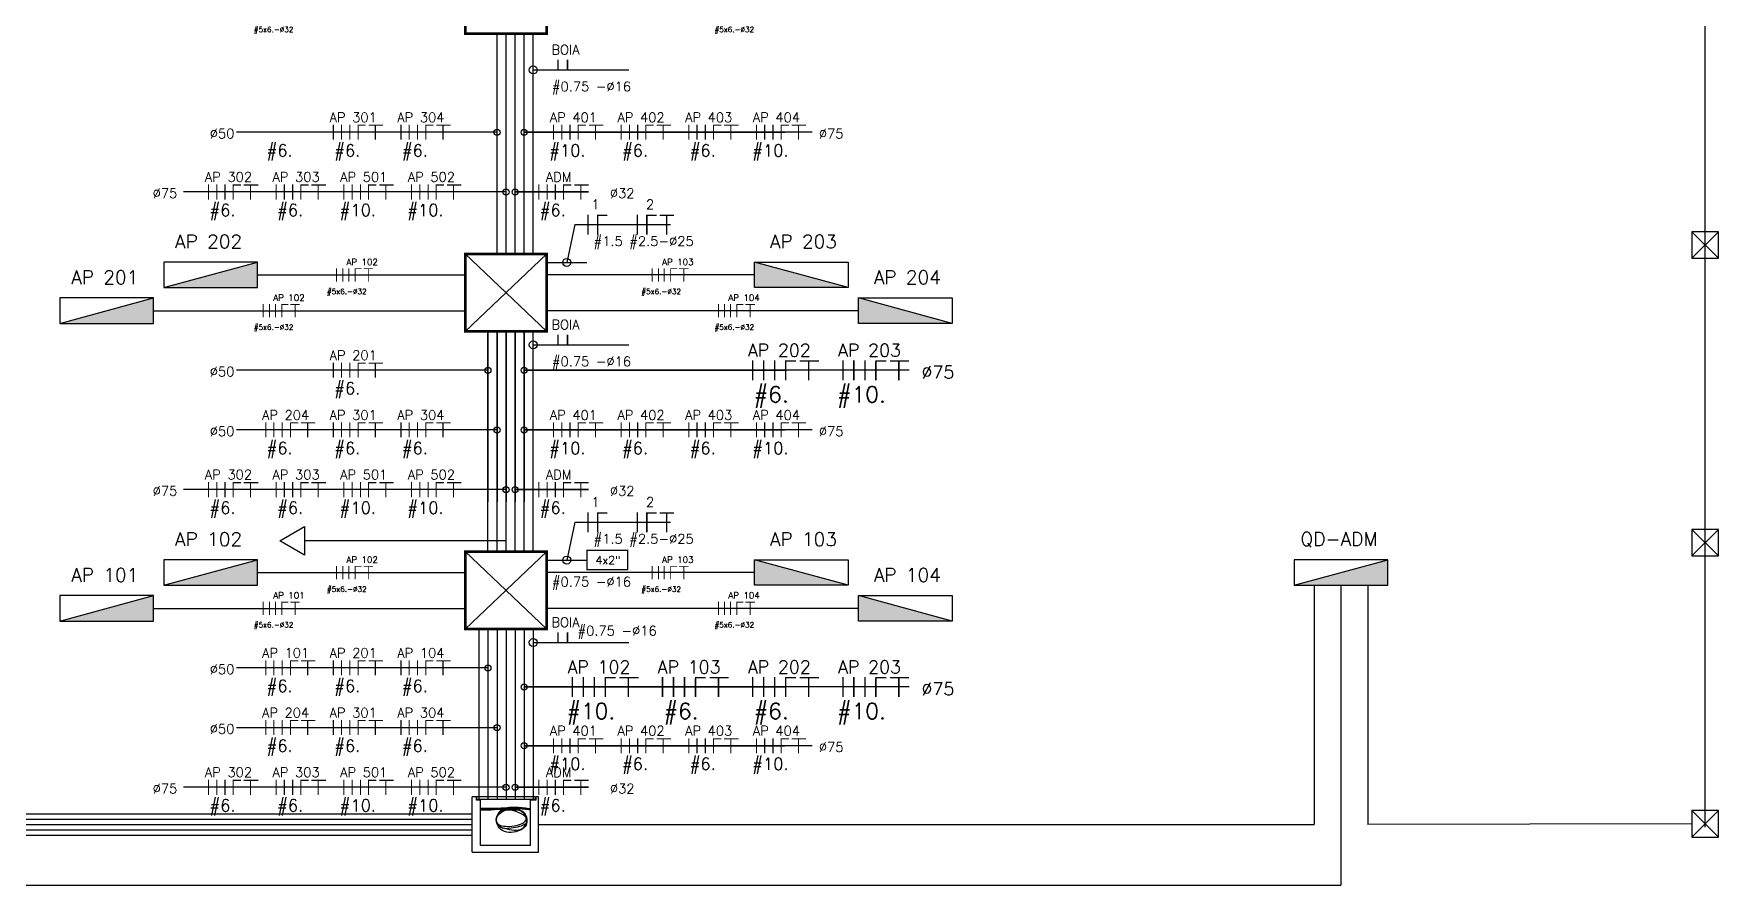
# Model space of a CAD drawing. Header units: millimetres. Extents: x 42 to 552, y 43 to 535.
# Drawn here: x 535.73 to 551.57, y 494.68 to 502.69 of the extents above; entities that cross this region are included whole.
import ezdxf
from ezdxf.enums import TextEntityAlignment as Align

# ---------------------------------------------------------------- set-up
doc = ezdxf.new("R2010")
doc.units = ezdxf.units.MM
doc.header["$LTSCALE"] = 0.75
doc.header["$MEASUREMENT"] = 0
doc.layers.add('CIRC IEC', color=7, linetype='Continuous', plot=False)
for name, color, linetype in [('CIRCUITOS', 7, 'Continuous'), ('DETALHES-DIVERSOS', 7, 'Continuous'), ('PENA_01', 1, 'Continuous'), ('Textos', 144, 'Continuous')]:
    doc.layers.add(name, color=color, linetype=linetype)
doc.layers.add('TOMADAS', color=1, linetype='Continuous', lineweight=25)
doc.styles.add('ROMANS', font='romans.shx')
doc.styles.add('ROMMANS', font='ROMANS.shx', dxfattribs={"height": 100})

# ---------------------------------------------------------------- blocks, each defined once
blk = doc.blocks.new('A$C25676E2D')
at = {"color": 7, "linetype": 'Continuous'}
for points in [[(0, 0), (0, 6.5)], [(0, 6.5), (0.33, 6.5)], [(0.33, 6.5), (0.33, 6.11)], [(0.33, 6.11), (0.94, 6.11)], [(0.39, 6.5), (7.22, 6.5)], [(0.39, 6.5), (0.39, 6.17)], [(0.39, 6.17), (7.22, 6.17)], [(0.94, 0.78), (0.94, 6.11)], [(6.78, 6.11), (7.28, 6.11), (7.28, 6.5)], [(6.78, 0.78), (6.78, 6.11)], [(7.22, 6.17), (7.22, 6.5)], [(7.28, 6.5), (7.78, 6.5)], [(7.78, 0), (7.78, 6.5)], [(0.94, 0.78), (6.78, 0.78)], [(7.78, 0), (0, 0)]]:
    blk.add_lwpolyline(points, dxfattribs=at)
blk = doc.blocks.new('A$C72fb05ed')
h = blk.add_hatch(color=1)
h.dxf.hatch_style = 1
h.paths.add_polyline_path([(0, 0.259), (0.88, 0.259), (0.88, 0.499)])
at = {"layer": 'TOMADAS', "linetype": 'Continuous'}
for p, q in [((0.88, 0.499), (0, 0.499)), ((0, 0.499), (0, 0.259)), ((0, 0.259), (0.88, 0.499)), ((0.88, 0.259), (0.88, 0.499)), ((0, 0.259), (0.88, 0.259))]:
    blk.add_line(p, q, dxfattribs=at)
at = {"layer": 'TOMADAS', "linetype": 'Continuous', "style": 'ROMANS', "flags": 8}
blk.add_attdef('002', text='', height=0.128, dxfattribs=at).set_placement((0.42, 0.635), align=Align.MIDDLE_CENTER)
blk.add_attdef('020', text='', height=0.128, dxfattribs=at).set_placement((0.431, 0.105), align=Align.MIDDLE_RIGHT)
blk = doc.blocks.new('FFFNT')
at = {"const_width": 0.24}
for points in [[(0.12, 1.68), (0.12, -1.68)], [(1.68, 1.68), (1.68, -1.68)], [(3.16, 1.68), (3.16, -1.68)], [(4.76, 1.68), (4.76, -1.68)], [(4.84, 1.56), (6.4, 1.56)], [(6.88, 1.56), (9.28, 1.56)], [(8.08, 1.68), (8.08, -1.68)]]:
    blk.add_lwpolyline(points, dxfattribs=at)
at = {"style": 'ROMANS', "flags": 8}
blk.add_attdef('001', text='', height=1.6, dxfattribs=at).set_placement((2.25, 3.39), align=Align.MIDDLE_CENTER)
blk = doc.blocks.new('A$C60FB1DCF')
at = {"const_width": 0.0135}
for points in [[(0.007, 0.189), (0.007, 0)], [(0.11, 0.189), (0.11, 0)], [(0.214, 0.189), (0.214, 0)], [(0.311, 0.182), (0.414, 0.182)], [(0.317, 0.176), (0.317, 0)], [(0.45, 0.182), (0.63, 0.182)], [(0.533, 0.176), (0.533, 0)]]:
    blk.add_lwpolyline(points, dxfattribs=at)
at = {"style": 'ROMANS', "flags": 8}
blk.add_attdef('001', text='', height=0.09, dxfattribs=at).set_placement((0.257, 0.283), align=Align.MIDDLE_CENTER)
blk = doc.blocks.new('A$C299C4914')
at = {"const_width": 0.018}
for points in [[(0.043, 0.252), (0.043, 0)], [(0.163, 0.252), (0.163, 0)], [(0.169, 0.243), (0.286, 0.243)]]:
    blk.add_lwpolyline(points, dxfattribs=at)
at = {"style": 'ROMANS', "flags": 8}
blk.add_attdef('001', text='', height=0.12, dxfattribs=at).set_placement((0.137, 0.38), align=Align.MIDDLE_CENTER)
blk = doc.blocks.new('A$C6F0B5A82')
at = {"const_width": 0.018}
for points in [[(0.009, 0.252), (0.009, 0)], [(0.129, 0.252), (0.129, 0)], [(0.135, 0.243), (0.252, 0.243)], [(0.288, 0.243), (0.468, 0.243)], [(0.378, 0.252), (0.378, 0)]]:
    blk.add_lwpolyline(points, dxfattribs=at)
at = {"style": 'ROMANS', "flags": 8}
blk.add_attdef('001', text='', height=0.12, dxfattribs=at).set_placement((0.17, 0.38), align=Align.MIDDLE_CENTER)
blk = doc.blocks.new('A$C178dea29')
at = {"const_width": 0.0135}
for points in [[(0.032, 0.095), (0.032, 0)], [(0.122, 0.095), (0.122, 0)]]:
    blk.add_lwpolyline(points, dxfattribs=at)
at = {"style": 'ROMANS', "flags": 8}
blk.add_attdef('001', text='', height=0.09, dxfattribs=at).set_placement((0.103, 0.19), align=Align.MIDDLE_CENTER)

msp = doc.modelspace()

# ---------------------------------------------------------------- linework, layer by layer
for p, q in [((551.444, 495.226), (551.444, 511.776)), ((540.086, 500.617), (540.086, 502.689)), ((540.171, 500.617), (540.171, 502.689)), ((540.256, 500.617), (540.256, 502.689)), ((540.341, 500.617), (540.341, 502.689)), ((540.426, 500.617), (540.426, 502.689)), ((539.785, 500.617), (540.554, 499.889)), ((539.788, 500.617), (539.788, 499.889)), ((540.554, 500.617), (539.788, 499.889)), ((539.788, 500.617), (539.788, 499.889)), ((540.554, 500.537), (540.931, 500.537)), ((537.834, 500.42), (539.788, 500.42)), ((542.508, 500.42), (540.554, 500.42)), ((536.857, 500.083), (539.788, 500.083)), ((543.484, 500.083), (540.554, 500.083)), ((540.001, 497.817), (540.001, 499.889)), ((540.001, 499.889), (540.001, 498.285)), ((540.086, 497.817), (540.086, 499.889)), ((540.086, 499.889), (540.086, 498.285)), ((540.171, 497.817), (540.171, 499.889)), ((540.171, 499.889), (540.171, 498.285)), ((540.256, 497.817), (540.256, 499.889)), ((540.256, 499.889), (540.256, 498.285)), ((540.341, 497.817), (540.341, 499.889)), ((540.341, 499.889), (540.341, 498.285)), ((540.426, 497.817), (540.426, 499.889)), ((540.171, 497.919), (538.277, 497.919)), ((539.785, 497.817), (540.554, 497.089)), ((539.788, 497.817), (539.788, 497.089)), ((540.554, 497.817), (539.788, 497.089)), ((540.554, 497.817), (540.554, 497.089)), ((540.554, 497.737), (540.931, 497.737)), ((537.834, 497.62), (539.788, 497.62)), ((542.508, 497.62), (540.554, 497.62)), ((547.769, 497.5), (547.769, 495.25)), ((548.021, 497.5), (548.021, 494.678)), ((548.273, 497.5), (548.273, 495.25)), ((536.857, 497.283), (539.788, 497.283)), ((543.484, 497.283), (540.554, 497.283)), ((539.916, 497.089), (539.916, 495.48)), ((540.001, 497.089), (540.001, 495.485)), ((540.086, 497.089), (540.086, 495.485)), ((540.171, 497.089), (540.171, 495.485)), ((540.256, 497.089), (540.256, 495.485)), ((540.341, 497.089), (540.341, 495.485)), ((540.426, 497.089), (540.426, 495.485)), ((534.058, 495.35), (539.852, 495.35)), ((534.058, 495.3), (539.852, 495.3)), ((534.058, 495.25), (539.852, 495.25)), ((534.058, 495.2), (539.852, 495.2)), ((534.058, 495.15), (539.852, 495.15)), ((540.477, 495.25), (547.769, 495.25)), ((551.319, 495.256), (548.273, 495.25)), ((533.745, 494.678), (548.021, 494.678))]:
    msp.add_line(p, q)
msp.add_lwpolyline([(538.044, 497.919), (538.277, 498.054), (538.277, 497.784)], close=True)
for points, knots in [([(540.401, 495.396), (540.359, 495.402), (540.263, 495.415), (540.106, 495.41), (540.055, 495.25), (540.191, 495.222), (540.339, 495.25), (540.381, 495.322), (540.261, 495.433), (540.141, 495.392), (539.935, 495.402)], [0.060951, 0.060951, 0.060951, 0.060951, 3.18264, 7.20266, 9.71785, 12.736991, 16.557052, 18.963776, 20.533761, 27.348764, 27.348764, 27.348764, 27.348764]), ([(540.401, 495.396), (540.359, 495.402), (540.263, 495.415), (540.106, 495.41), (540.055, 495.25), (540.191, 495.222), (540.339, 495.25), (540.381, 495.322), (540.261, 495.433), (540.141, 495.392), (539.935, 495.402)], [0.060951, 0.060951, 0.060951, 0.060951, 3.18264, 7.20266, 9.71785, 12.736991, 16.557052, 18.963776, 20.533761, 27.348764, 27.348764, 27.348764, 27.348764]), ([(539.935, 495.385), (540.084, 495.391), (540.18, 495.404), (540.338, 495.4), (540.39, 495.24), (540.253, 495.162), (540.105, 495.181), (540.064, 495.311), (540.183, 495.422), (540.301, 495.413), (540.401, 495.392)], [0, 0, 0, 0, 3.18264, 7.20266, 9.71785, 12.736991, 16.557052, 18.963776, 20.533761, 27.265074, 27.265074, 27.265074, 27.265074]), ([(539.935, 495.385), (540.084, 495.391), (540.18, 495.404), (540.338, 495.4), (540.39, 495.24), (540.253, 495.162), (540.105, 495.181), (540.064, 495.311), (540.183, 495.422), (540.301, 495.413), (540.401, 495.392)], [0, 0, 0, 0, 3.18264, 7.20266, 9.71785, 12.736991, 16.557052, 18.963776, 20.533761, 27.265074, 27.265074, 27.265074, 27.265074]), ([(540.401, 495.386), (540.359, 495.391), (540.263, 495.404), (540.106, 495.4), (540.055, 495.24), (540.191, 495.204), (540.339, 495.181), (540.381, 495.311), (540.261, 495.383), (540.141, 495.413), (539.935, 495.391)], [0.060951, 0.060951, 0.060951, 0.060951, 3.18264, 7.20266, 9.71785, 12.736991, 16.557052, 18.963776, 20.533761, 27.348764, 27.348764, 27.348764, 27.348764]), ([(540.401, 495.386), (540.359, 495.391), (540.263, 495.404), (540.106, 495.4), (540.055, 495.24), (540.191, 495.204), (540.339, 495.181), (540.381, 495.311), (540.261, 495.383), (540.141, 495.413), (539.935, 495.391)], [0.060951, 0.060951, 0.060951, 0.060951, 3.18264, 7.20266, 9.71785, 12.736991, 16.557052, 18.963776, 20.533761, 27.348764, 27.348764, 27.348764, 27.348764]), ([(539.935, 495.396), (540.084, 495.402), (540.18, 495.374), (540.338, 495.41), (540.39, 495.25), (540.253, 495.22), (540.105, 495.192), (540.064, 495.322), (540.183, 495.414), (540.301, 495.396), (540.401, 495.402)], [0, 0, 0, 0, 3.18264, 7.20266, 9.71785, 12.736991, 16.557052, 18.963776, 20.533761, 27.265074, 27.265074, 27.265074, 27.265074]), ([(539.935, 495.396), (540.084, 495.402), (540.18, 495.374), (540.338, 495.41), (540.39, 495.25), (540.253, 495.22), (540.105, 495.192), (540.064, 495.322), (540.183, 495.414), (540.301, 495.396), (540.401, 495.402)], [0, 0, 0, 0, 3.18264, 7.20266, 9.71785, 12.736991, 16.557052, 18.963776, 20.533761, 27.265074, 27.265074, 27.265074, 27.265074])]:
    msp.add_open_spline(points, degree=3, knots=knots)
for p in [(539.828, 500.617), (539.828, 497.817), (539.916, 497.817), (540.001, 497.817), (540.086, 497.817), (540.171, 497.817), (540.256, 497.817), (540.341, 497.817), (540.426, 497.817), (540.511, 497.817), (540.514, 497.817)]:
    msp.add_point(p)
at = {"layer": 'CIRCUITOS', "linetype": 'Continuous'}
for p, q in [((540.426, 502.348), (541.326, 502.348)), ((540.086, 501.761), (537.635, 501.761)), ((543.049, 501.761), (540.341, 501.761)), ((540.341, 501.761), (542.792, 501.761)), ((540.171, 501.2), (537.139, 501.2)), ((540.946, 501.2), (540.256, 501.2)), ((540.256, 501.2), (540.946, 501.2)), ((540.818, 500.893), (540.742, 500.537)), ((540.818, 500.893), (541.718, 500.893)), ((540.426, 499.762), (541.326, 499.762)), ((540.001, 499.523), (537.635, 499.523)), ((542.441, 499.523), (540.341, 499.523)), ((540.341, 499.523), (542.792, 499.523)), ((543.961, 499.523), (540.341, 499.523)), ((540.086, 498.961), (537.635, 498.961)), ((543.049, 498.961), (540.341, 498.961)), ((540.341, 498.961), (542.792, 498.961)), ((540.171, 498.4), (537.139, 498.4)), ((540.946, 498.4), (540.256, 498.4)), ((540.256, 498.4), (540.946, 498.4)), ((540.818, 498.093), (540.742, 497.737)), ((540.818, 498.093), (541.718, 498.093)), ((540.426, 496.962), (541.326, 496.962)), ((540.001, 496.723), (537.635, 496.723)), ((542.441, 496.544), (540.341, 496.544)), ((540.341, 496.544), (542.792, 496.544)), ((543.961, 496.544), (540.341, 496.544)), ((540.086, 496.161), (537.635, 496.161)), ((543.049, 495.991), (540.341, 495.991)), ((540.341, 495.991), (542.792, 495.991)), ((540.171, 495.6), (537.139, 495.6)), ((540.946, 495.6), (540.256, 495.6)), ((540.256, 495.6), (540.946, 495.6))]:
    msp.add_line(p, q, dxfattribs=at)
at = {"layer": 'CIRCUITOS'}
for centre, radius in [((540.426, 502.348), 0.0375), ((540.086, 501.761), 0.0281), ((540.341, 501.761), 0.0281), ((540.171, 501.2), 0.0281), ((540.256, 501.2), 0.0281), ((540.742, 500.537), 0.0375), ((540.426, 499.762), 0.0375), ((540.001, 499.523), 0.0281), ((540.341, 499.523), 0.0281), ((540.086, 498.961), 0.0281), ((540.341, 498.961), 0.0281), ((540.171, 498.4), 0.0281), ((540.256, 498.4), 0.0281), ((540.742, 497.737), 0.0375), ((540.426, 496.962), 0.0375), ((540.001, 496.723), 0.0281), ((540.341, 496.544), 0.0281), ((540.086, 496.161), 0.0281), ((540.341, 495.991), 0.0281), ((540.171, 495.6), 0.0281), ((540.256, 495.6), 0.0281)]:
    msp.add_circle(centre, radius, dxfattribs=at)
at = {"layer": 'DETALHES-DIVERSOS', "flags": 128}
for points, const_width in [([(539.788, 503.417), (539.788, 502.689), (540.554, 502.689), (540.554, 503.417)], 0.025), ([(539.788, 500.617), (539.788, 499.889), (540.554, 499.889), (540.554, 500.617)], 0.025), ([(539.788, 497.817), (539.788, 497.089), (540.554, 497.089), (540.554, 497.817)], 0.025), ([(541.313, 497.828), (541.313, 497.646), (540.931, 497.646), (540.931, 497.828)], 0.0125)]:
    msp.add_lwpolyline(points, close=True, dxfattribs=dict(at, const_width=const_width))
at = {"layer": 'PENA_01', "linetype": 'Continuous'}
for p, q in [((551.569, 500.576), (551.319, 500.826)), ((551.569, 500.826), (551.319, 500.576)), ((551.569, 497.776), (551.319, 498.026)), ((551.569, 498.026), (551.319, 497.776)), ((551.569, 495.131), (551.319, 495.381)), ((551.569, 495.381), (551.319, 495.131))]:
    msp.add_line(p, q, dxfattribs=at)
for points in [[(551.569, 500.826), (551.319, 500.826), (551.319, 500.576), (551.569, 500.576)], [(551.569, 498.026), (551.319, 498.026), (551.319, 497.776), (551.569, 497.776)], [(551.569, 495.381), (551.319, 495.381), (551.319, 495.131), (551.569, 495.131)]]:
    msp.add_lwpolyline(points, close=True, dxfattribs=at)

# ---------------------------------------------------------------- block references
for p in [(540.627, 502.348), (540.627, 499.762), (540.627, 496.962)]:
    msp.add_blockref('A$C178dea29', p).add_auto_attribs({'001': 'BOIA'})
at = {"xscale": 0.75, "yscale": 0.75, "zscale": 0.75}
for name, p, values in [('A$C299C4914', (540.91, 500.798), {'001': '1'}), ('A$C6F0B5A82', (541.398, 500.798), {'001': '2'}), ('A$C299C4914', (540.91, 497.998), {'001': '1'}), ('A$C6F0B5A82', (541.398, 497.998), {'001': '2'})]:
    msp.add_blockref(name, p, dxfattribs=at).add_auto_attribs(values)
ref = msp.add_blockref('A$C72fb05ed', (536.954, 500.041))
ref.add_attrib('002', 'AP 202', dxfattribs={"layer": 'TOMADAS', "linetype": 'Continuous', "height": 0.128, "style": 'ROMANS', "flags": 8}).set_placement((537.374, 500.734), align=Align.MIDDLE_CENTER)
ref = msp.add_blockref('A$C72fb05ed', (543.388, 500.041), dxfattribs=dict(xscale=-1))
ref.add_attrib('002', 'AP 203', dxfattribs={"layer": 'TOMADAS', "linetype": 'Continuous', "height": 0.128, "style": 'ROMANS', "flags": 8}).set_placement((542.967, 500.734), align=Align.MIDDLE_CENTER)
ref = msp.add_blockref('A$C72fb05ed', (535.977, 499.704))
ref.add_attrib('002', 'AP 201', dxfattribs={"layer": 'TOMADAS', "linetype": 'Continuous', "height": 0.128, "style": 'ROMANS', "flags": 8}).set_placement((536.398, 500.398), align=Align.MIDDLE_CENTER)
ref = msp.add_blockref('A$C72fb05ed', (544.364, 499.704), dxfattribs=dict(xscale=-1))
ref.add_attrib('002', 'AP 204', dxfattribs={"layer": 'TOMADAS', "linetype": 'Continuous', "height": 0.128, "style": 'ROMANS', "flags": 8}).set_placement((543.944, 500.398), align=Align.MIDDLE_CENTER)
ref = msp.add_blockref('A$C72fb05ed', (536.954, 497.241))
ref.add_attrib('002', 'AP 102', dxfattribs={"layer": 'TOMADAS', "linetype": 'Continuous', "height": 0.128, "style": 'ROMANS', "flags": 8}).set_placement((537.374, 497.934), align=Align.MIDDLE_CENTER)
ref = msp.add_blockref('A$C72fb05ed', (543.388, 497.241), dxfattribs=dict(xscale=-1))
ref.add_attrib('002', 'AP 103', dxfattribs={"layer": 'TOMADAS', "linetype": 'Continuous', "height": 0.128, "style": 'ROMANS', "flags": 8}).set_placement((542.967, 497.934), align=Align.MIDDLE_CENTER)
ref = msp.add_blockref('A$C72fb05ed', (547.581, 497.241))
ref.add_attrib('002', 'QD-ADM', dxfattribs={"layer": 'TOMADAS', "linetype": 'Continuous', "height": 0.128, "style": 'ROMANS', "flags": 8}).set_placement((548.001, 497.936), align=Align.MIDDLE_CENTER)
ref = msp.add_blockref('A$C72fb05ed', (535.977, 496.904))
ref.add_attrib('002', 'AP 101', dxfattribs={"layer": 'TOMADAS', "linetype": 'Continuous', "height": 0.128, "style": 'ROMANS', "flags": 8}).set_placement((536.398, 497.598), align=Align.MIDDLE_CENTER)
ref = msp.add_blockref('A$C72fb05ed', (544.364, 496.904), dxfattribs=dict(xscale=-1))
ref.add_attrib('002', 'AP 104', dxfattribs={"layer": 'TOMADAS', "linetype": 'Continuous', "height": 0.128, "style": 'ROMANS', "flags": 8}).set_placement((543.944, 497.598), align=Align.MIDDLE_CENTER)
at = {"xscale": -0.08040111005248037, "yscale": 0.08040111005248037, "zscale": 0.08040111005248037}
msp.add_blockref('A$C25676E2D', (540.477, 494.989), dxfattribs=at)
msp.add_blockref('A$C25676E2D', (540.477, 494.989), dxfattribs=at)
at = {"layer": 'CIRC IEC'}
ref = msp.add_blockref('A$C60FB1DCF', (538.542, 501.691), dxfattribs=dict(at, xscale=0.75, yscale=0.75, zscale=0.75))
ref.add_attrib('001', 'AP 301', dxfattribs={"layer": '0', "height": 0.09, "style": 'ROMANS', "flags": 8}).set_placement((538.734, 501.902), align=Align.MIDDLE_CENTER)
ref = msp.add_blockref('A$C60FB1DCF', (539.178, 501.691), dxfattribs=dict(at, xscale=0.75, yscale=0.75, zscale=0.75))
ref.add_attrib('001', 'AP 304', dxfattribs={"layer": '0', "height": 0.09, "style": 'ROMANS', "flags": 8}).set_placement((539.37, 501.902), align=Align.MIDDLE_CENTER)
ref = msp.add_blockref('A$C60FB1DCF', (540.612, 501.691), dxfattribs=dict(at, xscale=0.75, yscale=0.75, zscale=0.75))
ref.add_attrib('001', 'AP 401', dxfattribs={"layer": '0', "height": 0.09, "style": 'ROMANS', "flags": 8}).set_placement((540.804, 501.902), align=Align.MIDDLE_CENTER)
ref = msp.add_blockref('A$C60FB1DCF', (541.248, 501.691), dxfattribs=dict(at, xscale=0.75, yscale=0.75, zscale=0.75))
ref.add_attrib('001', 'AP 402', dxfattribs={"layer": '0', "height": 0.09, "style": 'ROMANS', "flags": 8}).set_placement((541.44, 501.902), align=Align.MIDDLE_CENTER)
ref = msp.add_blockref('A$C60FB1DCF', (541.884, 501.691), dxfattribs=dict(at, xscale=0.75, yscale=0.75, zscale=0.75))
ref.add_attrib('001', 'AP 403', dxfattribs={"layer": '0', "height": 0.09, "style": 'ROMANS', "flags": 8}).set_placement((542.076, 501.902), align=Align.MIDDLE_CENTER)
ref = msp.add_blockref('A$C60FB1DCF', (542.52, 501.691), dxfattribs=dict(at, xscale=0.75, yscale=0.75, zscale=0.75))
ref.add_attrib('001', 'AP 404', dxfattribs={"layer": '0', "height": 0.09, "style": 'ROMANS', "flags": 8}).set_placement((542.713, 501.902), align=Align.MIDDLE_CENTER)
ref = msp.add_blockref('A$C60FB1DCF', (537.368, 501.129), dxfattribs=dict(at, xscale=0.75, yscale=0.75, zscale=0.75))
ref.add_attrib('001', 'AP 302', dxfattribs={"layer": '0', "height": 0.09, "style": 'ROMANS', "flags": 8}).set_placement((537.561, 501.341), align=Align.MIDDLE_CENTER)
ref = msp.add_blockref('A$C60FB1DCF', (538.004, 501.129), dxfattribs=dict(at, xscale=0.75, yscale=0.75, zscale=0.75))
ref.add_attrib('001', 'AP 303', dxfattribs={"layer": '0', "height": 0.09, "style": 'ROMANS', "flags": 8}).set_placement((538.197, 501.341), align=Align.MIDDLE_CENTER)
ref = msp.add_blockref('A$C60FB1DCF', (538.641, 501.129), dxfattribs=dict(at, xscale=0.75, yscale=0.75, zscale=0.75))
ref.add_attrib('001', 'AP 501', dxfattribs={"layer": '0', "height": 0.09, "style": 'ROMANS', "flags": 8}).set_placement((538.833, 501.341), align=Align.MIDDLE_CENTER)
ref = msp.add_blockref('A$C60FB1DCF', (539.277, 501.129), dxfattribs=dict(at, xscale=0.75, yscale=0.75, zscale=0.75))
ref.add_attrib('001', 'AP 502', dxfattribs={"layer": '0', "height": 0.09, "style": 'ROMANS', "flags": 8}).set_placement((539.469, 501.341), align=Align.MIDDLE_CENTER)
ref = msp.add_blockref('A$C60FB1DCF', (540.474, 501.129), dxfattribs=dict(at, xscale=0.75, yscale=0.75, zscale=0.75))
ref.add_attrib('001', 'ADM', dxfattribs={"layer": '0', "height": 0.09, "style": 'ROMANS', "flags": 8}).set_placement((540.666, 501.341), align=Align.MIDDLE_CENTER)
ref = msp.add_blockref('A$C60FB1DCF', (542.483, 499.428), dxfattribs=at)
ref.add_attrib('001', 'AP 202', dxfattribs={"layer": '0', "height": 0.12, "style": 'ROMANS', "flags": 8}).set_placement((542.74, 499.711), align=Align.MIDDLE_CENTER)
ref = msp.add_blockref('A$C60FB1DCF', (543.331, 499.428), dxfattribs=at)
ref.add_attrib('001', 'AP 203', dxfattribs={"layer": '0', "height": 0.12, "style": 'ROMANS', "flags": 8}).set_placement((543.588, 499.711), align=Align.MIDDLE_CENTER)
ref = msp.add_blockref('A$C60FB1DCF', (538.542, 499.452), dxfattribs=dict(at, xscale=0.75, yscale=0.75, zscale=0.75))
ref.add_attrib('001', 'AP 201', dxfattribs={"layer": '0', "height": 0.09, "style": 'ROMANS', "flags": 8}).set_placement((538.734, 499.664), align=Align.MIDDLE_CENTER)
ref = msp.add_blockref('A$C60FB1DCF', (537.906, 498.891), dxfattribs=dict(at, xscale=0.75, yscale=0.75, zscale=0.75))
ref.add_attrib('001', 'AP 204', dxfattribs={"layer": '0', "height": 0.09, "style": 'ROMANS', "flags": 8}).set_placement((538.098, 499.102), align=Align.MIDDLE_CENTER)
ref = msp.add_blockref('A$C60FB1DCF', (538.542, 498.891), dxfattribs=dict(at, xscale=0.75, yscale=0.75, zscale=0.75))
ref.add_attrib('001', 'AP 301', dxfattribs={"layer": '0', "height": 0.09, "style": 'ROMANS', "flags": 8}).set_placement((538.734, 499.102), align=Align.MIDDLE_CENTER)
ref = msp.add_blockref('A$C60FB1DCF', (539.178, 498.891), dxfattribs=dict(at, xscale=0.75, yscale=0.75, zscale=0.75))
ref.add_attrib('001', 'AP 304', dxfattribs={"layer": '0', "height": 0.09, "style": 'ROMANS', "flags": 8}).set_placement((539.37, 499.102), align=Align.MIDDLE_CENTER)
ref = msp.add_blockref('A$C60FB1DCF', (540.612, 498.891), dxfattribs=dict(at, xscale=0.75, yscale=0.75, zscale=0.75))
ref.add_attrib('001', 'AP 401', dxfattribs={"layer": '0', "height": 0.09, "style": 'ROMANS', "flags": 8}).set_placement((540.804, 499.102), align=Align.MIDDLE_CENTER)
ref = msp.add_blockref('A$C60FB1DCF', (541.248, 498.891), dxfattribs=dict(at, xscale=0.75, yscale=0.75, zscale=0.75))
ref.add_attrib('001', 'AP 402', dxfattribs={"layer": '0', "height": 0.09, "style": 'ROMANS', "flags": 8}).set_placement((541.44, 499.102), align=Align.MIDDLE_CENTER)
ref = msp.add_blockref('A$C60FB1DCF', (541.884, 498.891), dxfattribs=dict(at, xscale=0.75, yscale=0.75, zscale=0.75))
ref.add_attrib('001', 'AP 403', dxfattribs={"layer": '0', "height": 0.09, "style": 'ROMANS', "flags": 8}).set_placement((542.076, 499.102), align=Align.MIDDLE_CENTER)
ref = msp.add_blockref('A$C60FB1DCF', (542.52, 498.891), dxfattribs=dict(at, xscale=0.75, yscale=0.75, zscale=0.75))
ref.add_attrib('001', 'AP 404', dxfattribs={"layer": '0', "height": 0.09, "style": 'ROMANS', "flags": 8}).set_placement((542.713, 499.102), align=Align.MIDDLE_CENTER)
ref = msp.add_blockref('A$C60FB1DCF', (537.368, 498.329), dxfattribs=dict(at, xscale=0.75, yscale=0.75, zscale=0.75))
ref.add_attrib('001', 'AP 302', dxfattribs={"layer": '0', "height": 0.09, "style": 'ROMANS', "flags": 8}).set_placement((537.561, 498.541), align=Align.MIDDLE_CENTER)
ref = msp.add_blockref('A$C60FB1DCF', (538.004, 498.329), dxfattribs=dict(at, xscale=0.75, yscale=0.75, zscale=0.75))
ref.add_attrib('001', 'AP 303', dxfattribs={"layer": '0', "height": 0.09, "style": 'ROMANS', "flags": 8}).set_placement((538.197, 498.541), align=Align.MIDDLE_CENTER)
ref = msp.add_blockref('A$C60FB1DCF', (538.641, 498.329), dxfattribs=dict(at, xscale=0.75, yscale=0.75, zscale=0.75))
ref.add_attrib('001', 'AP 501', dxfattribs={"layer": '0', "height": 0.09, "style": 'ROMANS', "flags": 8}).set_placement((538.833, 498.541), align=Align.MIDDLE_CENTER)
ref = msp.add_blockref('A$C60FB1DCF', (539.277, 498.329), dxfattribs=dict(at, xscale=0.75, yscale=0.75, zscale=0.75))
ref.add_attrib('001', 'AP 502', dxfattribs={"layer": '0', "height": 0.09, "style": 'ROMANS', "flags": 8}).set_placement((539.469, 498.541), align=Align.MIDDLE_CENTER)
ref = msp.add_blockref('A$C60FB1DCF', (540.474, 498.329), dxfattribs=dict(at, xscale=0.75, yscale=0.75, zscale=0.75))
ref.add_attrib('001', 'ADM', dxfattribs={"layer": '0', "height": 0.09, "style": 'ROMANS', "flags": 8}).set_placement((540.666, 498.541), align=Align.MIDDLE_CENTER)
ref = msp.add_blockref('A$C60FB1DCF', (537.906, 496.652), dxfattribs=dict(at, xscale=0.75, yscale=0.75, zscale=0.75))
ref.add_attrib('001', 'AP 101', dxfattribs={"layer": '0', "height": 0.09, "style": 'ROMANS', "flags": 8}).set_placement((538.098, 496.864), align=Align.MIDDLE_CENTER)
ref = msp.add_blockref('A$C60FB1DCF', (538.542, 496.652), dxfattribs=dict(at, xscale=0.75, yscale=0.75, zscale=0.75))
ref.add_attrib('001', 'AP 201', dxfattribs={"layer": '0', "height": 0.09, "style": 'ROMANS', "flags": 8}).set_placement((538.734, 496.864), align=Align.MIDDLE_CENTER)
ref = msp.add_blockref('A$C60FB1DCF', (539.178, 496.652), dxfattribs=dict(at, xscale=0.75, yscale=0.75, zscale=0.75))
ref.add_attrib('001', 'AP 104', dxfattribs={"layer": '0', "height": 0.09, "style": 'ROMANS', "flags": 8}).set_placement((539.37, 496.864), align=Align.MIDDLE_CENTER)
ref = msp.add_blockref('A$C60FB1DCF', (540.787, 496.449), dxfattribs=at)
ref.add_attrib('001', 'AP 102', dxfattribs={"layer": '0', "height": 0.12, "style": 'ROMANS', "flags": 8}).set_placement((541.044, 496.732), align=Align.MIDDLE_CENTER)
ref = msp.add_blockref('A$C60FB1DCF', (541.635, 496.449), dxfattribs=at)
ref.add_attrib('001', 'AP 103', dxfattribs={"layer": '0', "height": 0.12, "style": 'ROMANS', "flags": 8}).set_placement((541.892, 496.732), align=Align.MIDDLE_CENTER)
ref = msp.add_blockref('A$C60FB1DCF', (542.483, 496.449), dxfattribs=at)
ref.add_attrib('001', 'AP 202', dxfattribs={"layer": '0', "height": 0.12, "style": 'ROMANS', "flags": 8}).set_placement((542.74, 496.732), align=Align.MIDDLE_CENTER)
ref = msp.add_blockref('A$C60FB1DCF', (543.331, 496.449), dxfattribs=at)
ref.add_attrib('001', 'AP 203', dxfattribs={"layer": '0', "height": 0.12, "style": 'ROMANS', "flags": 8}).set_placement((543.588, 496.732), align=Align.MIDDLE_CENTER)
ref = msp.add_blockref('A$C60FB1DCF', (537.906, 496.091), dxfattribs=dict(at, xscale=0.75, yscale=0.75, zscale=0.75))
ref.add_attrib('001', 'AP 204', dxfattribs={"layer": '0', "height": 0.09, "style": 'ROMANS', "flags": 8}).set_placement((538.098, 496.302), align=Align.MIDDLE_CENTER)
ref = msp.add_blockref('A$C60FB1DCF', (538.542, 496.091), dxfattribs=dict(at, xscale=0.75, yscale=0.75, zscale=0.75))
ref.add_attrib('001', 'AP 301', dxfattribs={"layer": '0', "height": 0.09, "style": 'ROMANS', "flags": 8}).set_placement((538.734, 496.302), align=Align.MIDDLE_CENTER)
ref = msp.add_blockref('A$C60FB1DCF', (539.178, 496.091), dxfattribs=dict(at, xscale=0.75, yscale=0.75, zscale=0.75))
ref.add_attrib('001', 'AP 304', dxfattribs={"layer": '0', "height": 0.09, "style": 'ROMANS', "flags": 8}).set_placement((539.37, 496.302), align=Align.MIDDLE_CENTER)
ref = msp.add_blockref('A$C60FB1DCF', (540.612, 495.92), dxfattribs=dict(at, xscale=0.75, yscale=0.75, zscale=0.75))
ref.add_attrib('001', 'AP 401', dxfattribs={"layer": '0', "height": 0.09, "style": 'ROMANS', "flags": 8}).set_placement((540.804, 496.132), align=Align.MIDDLE_CENTER)
ref = msp.add_blockref('A$C60FB1DCF', (541.248, 495.92), dxfattribs=dict(at, xscale=0.75, yscale=0.75, zscale=0.75))
ref.add_attrib('001', 'AP 402', dxfattribs={"layer": '0', "height": 0.09, "style": 'ROMANS', "flags": 8}).set_placement((541.44, 496.132), align=Align.MIDDLE_CENTER)
ref = msp.add_blockref('A$C60FB1DCF', (541.884, 495.92), dxfattribs=dict(at, xscale=0.75, yscale=0.75, zscale=0.75))
ref.add_attrib('001', 'AP 403', dxfattribs={"layer": '0', "height": 0.09, "style": 'ROMANS', "flags": 8}).set_placement((542.076, 496.132), align=Align.MIDDLE_CENTER)
ref = msp.add_blockref('A$C60FB1DCF', (542.52, 495.92), dxfattribs=dict(at, xscale=0.75, yscale=0.75, zscale=0.75))
ref.add_attrib('001', 'AP 404', dxfattribs={"layer": '0', "height": 0.09, "style": 'ROMANS', "flags": 8}).set_placement((542.713, 496.132), align=Align.MIDDLE_CENTER)
ref = msp.add_blockref('A$C60FB1DCF', (537.368, 495.529), dxfattribs=dict(at, xscale=0.75, yscale=0.75, zscale=0.75))
ref.add_attrib('001', 'AP 302', dxfattribs={"layer": '0', "height": 0.09, "style": 'ROMANS', "flags": 8}).set_placement((537.561, 495.741), align=Align.MIDDLE_CENTER)
ref = msp.add_blockref('A$C60FB1DCF', (538.004, 495.529), dxfattribs=dict(at, xscale=0.75, yscale=0.75, zscale=0.75))
ref.add_attrib('001', 'AP 303', dxfattribs={"layer": '0', "height": 0.09, "style": 'ROMANS', "flags": 8}).set_placement((538.197, 495.741), align=Align.MIDDLE_CENTER)
ref = msp.add_blockref('A$C60FB1DCF', (538.641, 495.529), dxfattribs=dict(at, xscale=0.75, yscale=0.75, zscale=0.75))
ref.add_attrib('001', 'AP 501', dxfattribs={"layer": '0', "height": 0.09, "style": 'ROMANS', "flags": 8}).set_placement((538.833, 495.741), align=Align.MIDDLE_CENTER)
ref = msp.add_blockref('A$C60FB1DCF', (539.277, 495.529), dxfattribs=dict(at, xscale=0.75, yscale=0.75, zscale=0.75))
ref.add_attrib('001', 'AP 502', dxfattribs={"layer": '0', "height": 0.09, "style": 'ROMANS', "flags": 8}).set_placement((539.469, 495.741), align=Align.MIDDLE_CENTER)
ref = msp.add_blockref('A$C60FB1DCF', (540.474, 495.529), dxfattribs=dict(at, xscale=0.75, yscale=0.75, zscale=0.75))
ref.add_attrib('001', 'ADM', dxfattribs={"layer": '0', "height": 0.09, "style": 'ROMANS', "flags": 8}).set_placement((540.666, 495.741), align=Align.MIDDLE_CENTER)
at = {"layer": 'Textos', "color": 0}
ref = msp.add_blockref('FFFNT', (538.573, 500.42), dxfattribs=dict(at, xscale=0.0375000000001364, yscale=0.0375000000001364, zscale=0.0375000000001364))
ref.add_attrib('001', 'AP 102', dxfattribs={"layer": '0', "height": 0.06, "style": 'ROMANS', "flags": 8}).set_placement((538.818, 500.541), align=Align.MIDDLE_CENTER)
ref = msp.add_blockref('FFFNT', (541.54, 500.42), dxfattribs=dict(at, xscale=0.0375000000001364, yscale=0.0375000000001364, zscale=0.0375000000001364))
ref.add_attrib('001', 'AP 103', dxfattribs={"layer": '0', "height": 0.06, "style": 'ROMANS', "flags": 8}).set_placement((541.786, 500.541), align=Align.MIDDLE_CENTER)
ref = msp.add_blockref('FFFNT', (537.884, 500.083), dxfattribs=dict(at, xscale=0.0375000000001364, yscale=0.0375000000001364, zscale=0.0375000000001364))
ref.add_attrib('001', 'AP 102', dxfattribs={"layer": '0', "height": 0.06, "style": 'ROMANS', "flags": 8}).set_placement((538.13, 500.205), align=Align.MIDDLE_CENTER)
ref = msp.add_blockref('FFFNT', (542.163, 500.083), dxfattribs=dict(at, xscale=0.0375000000001364, yscale=0.0375000000001364, zscale=0.0375000000001364))
ref.add_attrib('001', 'AP 104', dxfattribs={"layer": '0', "height": 0.06, "style": 'ROMANS', "flags": 8}).set_placement((542.409, 500.205), align=Align.MIDDLE_CENTER)
ref = msp.add_blockref('FFFNT', (538.573, 497.62), dxfattribs=dict(at, xscale=0.0375000000001364, yscale=0.0375000000001364, zscale=0.0375000000001364))
ref.add_attrib('001', 'AP 102', dxfattribs={"layer": '0', "height": 0.06, "style": 'ROMANS', "flags": 8}).set_placement((538.818, 497.741), align=Align.MIDDLE_CENTER)
ref = msp.add_blockref('FFFNT', (541.54, 497.62), dxfattribs=dict(at, xscale=0.0375000000001364, yscale=0.0375000000001364, zscale=0.0375000000001364))
ref.add_attrib('001', 'AP 103', dxfattribs={"layer": '0', "height": 0.06, "style": 'ROMANS', "flags": 8}).set_placement((541.786, 497.741), align=Align.MIDDLE_CENTER)
ref = msp.add_blockref('FFFNT', (537.884, 497.283), dxfattribs=dict(at, xscale=0.0375000000001364, yscale=0.0375000000001364, zscale=0.0375000000001364))
ref.add_attrib('001', 'AP 101', dxfattribs={"layer": '0', "height": 0.06, "style": 'ROMANS', "flags": 8}).set_placement((538.13, 497.405), align=Align.MIDDLE_CENTER)
ref = msp.add_blockref('FFFNT', (542.163, 497.283), dxfattribs=dict(at, xscale=0.0375000000001364, yscale=0.0375000000001364, zscale=0.0375000000001364))
ref.add_attrib('001', 'AP 104', dxfattribs={"layer": '0', "height": 0.06, "style": 'ROMANS', "flags": 8}).set_placement((542.409, 497.405), align=Align.MIDDLE_CENTER)

# ---------------------------------------------------------------- texts
at = {"layer": 'CIRCUITOS', "color": 1, "attachment_point": 5, "style": 'ROMMANS'}
for s, insert, char_height, width in [('∅50', (537.501, 501.749), 0.09, 0.39377), ('∅75', (544.231, 499.506), 0.12, 0.52503), ('∅50', (537.501, 499.51), 0.09, 0.39377)]:
    msp.add_mtext(s, dxfattribs=dict(at, insert=insert, char_height=char_height, width=width))
at = {"layer": 'CIRCUITOS', "attachment_point": 5, "style": 'ROMMANS'}
for s, insert, char_height, width in [('∅75', (543.228, 501.749), 0.09, 0.39377), ('#6.', (538.042, 501.572), 0.1125, 0.6082), ('#6.', (538.678, 501.572), 0.1125, 0.6082), ('#6.', (539.314, 501.572), 0.1125, 0.6082), ('#10.', (540.748, 501.572), 0.1125, 0.6082), ('#6.', (541.384, 501.572), 0.1125, 0.6082), ('#6.', (542.02, 501.572), 0.1125, 0.6082), ('#10.', (542.656, 501.572), 0.1125, 0.6082), ('∅75', (536.964, 501.188), 0.09, 0.39377), ('∅32', (541.263, 501.188), 0.09, 0.39377), ('#6.', (537.505, 501.011), 0.1125, 0.6082), ('#6.', (538.141, 501.011), 0.1125, 0.6082), ('#10.', (538.777, 501.011), 0.1125, 0.6082), ('#10.', (539.413, 501.011), 0.1125, 0.6082), ('#6.', (540.61, 501.011), 0.1125, 0.6082), ('#6.', (538.678, 499.334), 0.1125, 0.6082), ('#6.', (542.665, 499.271), 0.15, 0.81093), ('#10.', (543.513, 499.271), 0.15, 0.81093), ('∅50', (537.501, 498.949), 0.09, 0.39377), ('∅75', (543.228, 498.949), 0.09, 0.39377), ('#6.', (538.042, 498.772), 0.1125, 0.6082), ('#6.', (538.678, 498.772), 0.1125, 0.6082), ('#6.', (539.314, 498.772), 0.1125, 0.6082), ('#10.', (540.748, 498.772), 0.1125, 0.6082), ('#6.', (541.384, 498.772), 0.1125, 0.6082), ('#6.', (542.02, 498.772), 0.1125, 0.6082), ('#10.', (542.656, 498.772), 0.1125, 0.6082), ('∅75', (536.964, 498.388), 0.09, 0.39377), ('#6.', (537.505, 498.211), 0.1125, 0.6082), ('#6.', (538.141, 498.211), 0.1125, 0.6082), ('#10.', (538.777, 498.211), 0.1125, 0.6082), ('#10.', (539.413, 498.211), 0.1125, 0.6082), ('#6.', (540.61, 498.211), 0.1125, 0.6082), ('∅32', (541.263, 498.388), 0.09, 0.39377), ('∅50', (537.501, 496.71), 0.09, 0.39377), ('#6.', (538.042, 496.534), 0.1125, 0.6082), ('#6.', (538.678, 496.534), 0.1125, 0.6082), ('#6.', (539.314, 496.534), 0.1125, 0.6082), ('∅75', (544.231, 496.527), 0.12, 0.52503), ('#10.', (540.969, 496.292), 0.15, 0.81093), ('#6.', (541.817, 496.292), 0.15, 0.81093), ('#6.', (542.665, 496.292), 0.15, 0.81093), ('#10.', (543.513, 496.292), 0.15, 0.81093), ('∅50', (537.501, 496.149), 0.09, 0.39377), ('#6.', (538.042, 495.972), 0.1125, 0.6082), ('#6.', (538.678, 495.972), 0.1125, 0.6082), ('#6.', (539.314, 495.972), 0.1125, 0.6082), ('∅75', (543.228, 495.979), 0.09, 0.39377), ('#10.', (540.748, 495.802), 0.1125, 0.6082), ('#6.', (541.384, 495.802), 0.1125, 0.6082), ('#6.', (542.02, 495.802), 0.1125, 0.6082), ('#10.', (542.656, 495.802), 0.1125, 0.6082), ('∅75', (536.964, 495.588), 0.09, 0.39377), ('∅32', (541.263, 495.588), 0.09, 0.39377), ('#6.', (537.505, 495.411), 0.1125, 0.6082), ('#6.', (538.141, 495.411), 0.1125, 0.6082), ('#10.', (538.777, 495.411), 0.1125, 0.6082), ('#10.', (539.413, 495.411), 0.1125, 0.6082), ('#6.', (540.61, 495.411), 0.1125, 0.6082)]:
    msp.add_mtext(s, dxfattribs=dict(at, insert=insert, char_height=char_height, width=width))
at = {"layer": 'DETALHES-DIVERSOS', "style": 'ROMANS'}
for s, height, p in [('#0.75 -%%C16', 0.09, (540.602, 502.147)), ('#1.5 #2.5-%%C25', 0.09, (540.994, 500.692)), ('#0.75 -%%C16', 0.09, (540.602, 499.561)), ('#1.5 #2.5-%%C25', 0.09, (540.994, 497.892)), ('4x2"', 0.075, (541.013, 497.699)), ('#0.75 -%%C16', 0.09, (540.602, 497.489)), ('#0.75 -%%C16', 0.09, (540.843, 497.028))]:
    msp.add_text(s, height=height, dxfattribs=at).set_placement(p)
at = {"layer": 'Textos', "color": 0, "style": 'ROMANS'}
for p in [(537.799, 502.703), (542.131, 502.703), (538.487, 500.239), (541.443, 500.239), (537.799, 499.903), (542.131, 499.903), (538.487, 497.439), (541.443, 497.439), (537.799, 497.103), (542.131, 497.103)]:
    msp.add_text('#5x6.-%%C32', height=0.05, dxfattribs=at).set_placement(p)

doc.saveas('drawing.dxf')
